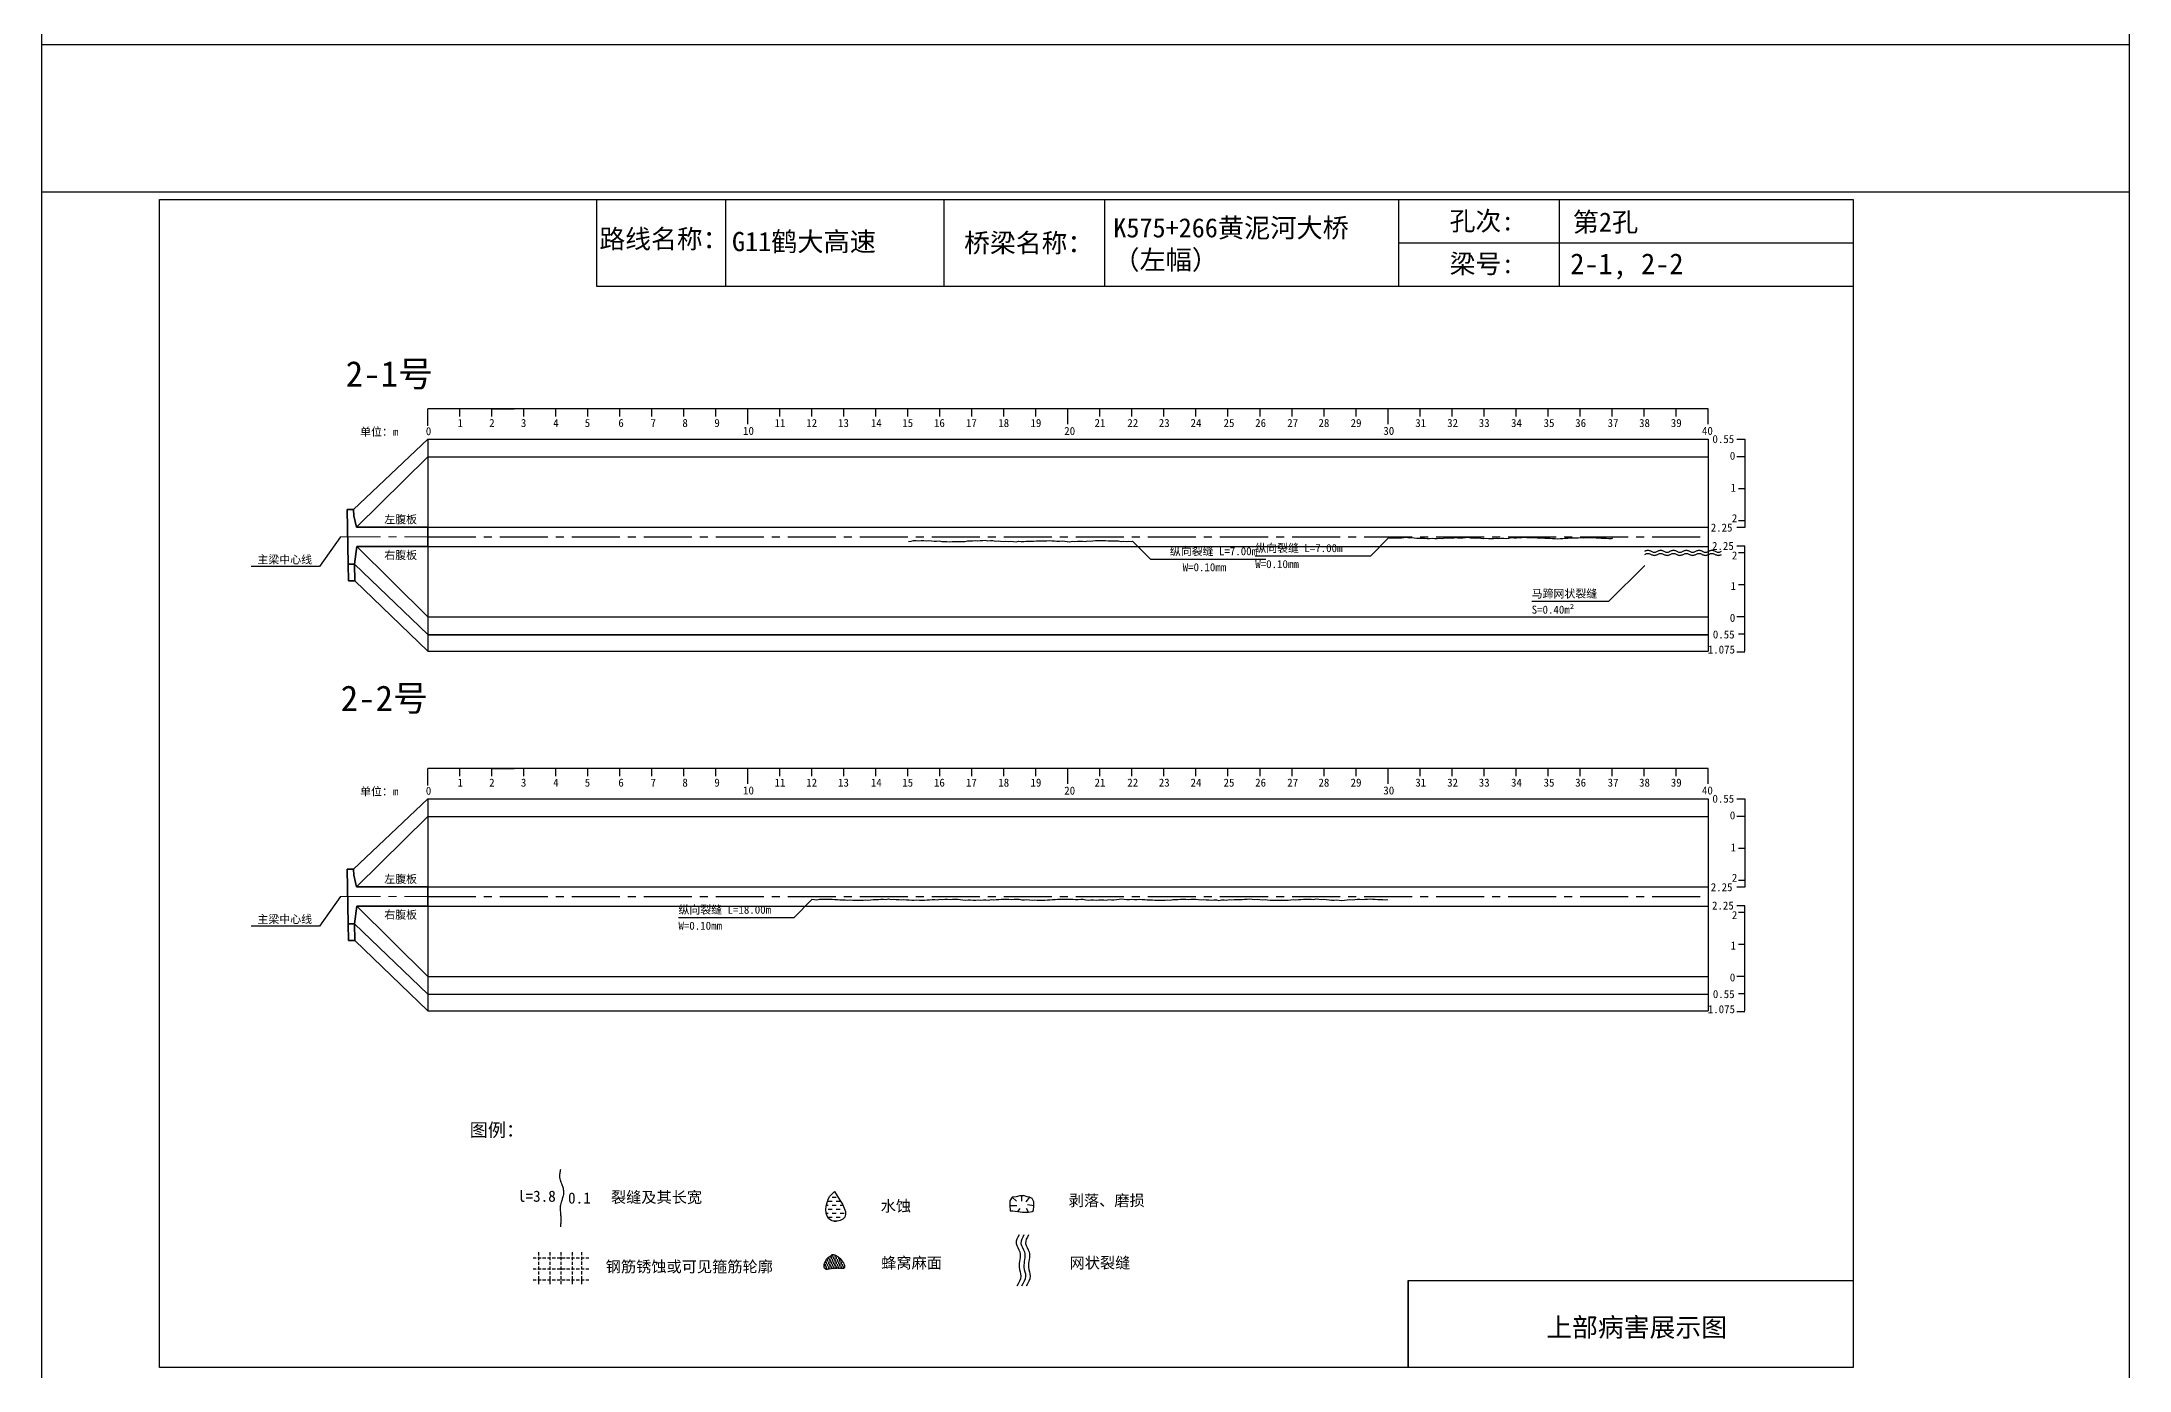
# Model space of a CAD drawing. Header units: millimetres. Extents: x -37 to 615, y -7153 to 23.
# Drawn here: x -37 to 615, y -1296 to -881 of the extents above; entities that cross this region are included whole.
import ezdxf

# ---------------------------------------------------------------- set-up
doc = ezdxf.new("R2010")
doc.units = ezdxf.units.MM
for name, pattern in [('CENTER', [2, 1.25, -0.25, 0.25, -0.25]), ('CENTER2', [1.125, 0.75, -0.125, 0.125, -0.125]), ('DASHED', [0.75, 0.5, -0.25])]:
    doc.linetypes.add(name, pattern=pattern)
for name, color, linetype in [('加固措施', 7, 'Continuous'), ('图层1', 7, 'Continuous'), ('病害', 5, 'Continuous'), ('轮廓', 3, 'Continuous')]:
    doc.layers.add(name, color=color, linetype=linetype)
doc.layers.add('虚线', color=7, linetype='Continuous', lineweight=30)
doc.styles.get("Standard").update_dxf_attribs({"font": ''})
doc.styles.add('汉字', font='')
doc.styles.get('Standard').set_extended_font_data('SimSun')
doc.styles.get('汉字').set_extended_font_data('SimSun')
pattern_1 = [(0, (-2783.5002, -201.1734), (0.38480574, 0.76961148), [0, -0.76961148])]
pattern_2 = [(0, (-4794.9262, -487.88576), (0.38480574, 0.76961148), [0, -0.76961148])]
pattern_3 = [(0, (-2240.9707, -124.7498), (1.2467706, 1.2467706), [1.2467706, -1.2467706])]

# ---------------------------------------------------------------- blocks, each defined once
blk = doc.blocks.new('adfsd')
at = {"lineweight": -2, "ltscale": 0.5}
for p, q in [((1140.897, -3083.694), (1140.936, -3083.729)), ((1140.983, -3083.682), (1140.981, -3083.729)), ((1141.053, -3083.694), (1141.022, -3083.735)), ((1140.876, -3083.768), (1140.94, -3083.769)), ((1140.948, -3083.824), (1140.969, -3083.796)), ((1141.045, -3083.83), (1141.028, -3083.796)), ((1141.094, -3083.772), (1141.036, -3083.763))]:
    blk.add_line(p, q, dxfattribs=at)
blk.add_lwpolyline([(1141, -3083.682), (1140.967, -3083.682), (1140.934, -3083.69), (1140.897, -3083.694), (1140.876, -3083.727), (1140.876, -3083.768), (1140.88, -3083.818), (1140.905, -3083.818), (1140.991, -3083.83), (1141.045, -3083.83), (1141.078, -3083.822), (1141.09, -3083.814), (1141.094, -3083.772), (1141.094, -3083.735), (1141.078, -3083.707), (1141.053, -3083.694), (1141.033, -3083.69), (1141, -3083.678)], dxfattribs=at)
blk = doc.blocks.new('chi')
at = {"color": 0}
for p, q in [((1147.409, -3079.329), (1147.409, -3078.8)), ((1187.409, -3078.8), (1147.409, -3078.8)), ((1148.409, -3079.041), (1148.409, -3078.8)), ((1149.409, -3079.041), (1149.409, -3078.8)), ((1149.409, -3078.8), (1150.109, -3078.8)), ((1150.409, -3079.041), (1150.409, -3078.8)), ((1151.409, -3079.041), (1151.409, -3078.8)), ((1152.409, -3079.041), (1152.409, -3078.8)), ((1153.409, -3079.041), (1153.409, -3078.8)), ((1154.409, -3079.041), (1154.409, -3078.8)), ((1155.409, -3079.041), (1155.409, -3078.8)), ((1156.409, -3079.041), (1156.409, -3078.8)), ((1157.409, -3079.283), (1157.409, -3078.8)), ((1158.409, -3079.041), (1158.409, -3078.8)), ((1159.409, -3079.041), (1159.409, -3078.8)), ((1160.409, -3079.041), (1160.409, -3078.8)), ((1161.409, -3079.041), (1161.409, -3078.8)), ((1162.409, -3079.041), (1162.409, -3078.8)), ((1163.409, -3079.041), (1163.409, -3078.8)), ((1164.409, -3079.041), (1164.409, -3078.8)), ((1165.409, -3079.041), (1165.409, -3078.8)), ((1166.409, -3079.041), (1166.409, -3078.8)), ((1167.409, -3079.283), (1167.409, -3078.8)), ((1168.409, -3079.041), (1168.409, -3078.8)), ((1169.409, -3079.041), (1169.409, -3078.8)), ((1170.409, -3079.041), (1170.409, -3078.8)), ((1171.409, -3079.041), (1171.409, -3078.8)), ((1172.409, -3079.041), (1172.409, -3078.8)), ((1173.409, -3079.041), (1173.409, -3078.8)), ((1174.409, -3079.041), (1174.409, -3078.8)), ((1175.409, -3079.041), (1175.409, -3078.8)), ((1176.409, -3079.041), (1176.409, -3078.8)), ((1177.409, -3079.283), (1177.409, -3078.8)), ((1178.409, -3079.041), (1178.409, -3078.8)), ((1179.409, -3079.041), (1179.409, -3078.8)), ((1180.409, -3079.041), (1180.409, -3078.8)), ((1181.409, -3079.041), (1181.409, -3078.8)), ((1182.409, -3079.041), (1182.409, -3078.8)), ((1183.409, -3079.041), (1183.409, -3078.8)), ((1184.409, -3079.041), (1184.409, -3078.8)), ((1185.409, -3079.041), (1185.409, -3078.8)), ((1186.409, -3079.041), (1186.409, -3078.8)), ((1187.409, -3079.283), (1187.409, -3078.8))]:
    blk.add_line(p, q, dxfattribs=at)
for s, p in [('0', (1147.349, -3079.623)), ('1', (1148.339, -3079.368)), ('2', (1149.328, -3079.368)), ('3', (1150.319, -3079.368)), ('4', (1151.329, -3079.368)), ('5', (1152.313, -3079.368)), ('6', (1153.363, -3079.368)), ('7', (1154.37, -3079.368)), ('8', (1155.363, -3079.368)), ('9', (1156.363, -3079.368)), ('10', (1157.259, -3079.613)), ('11', (1158.242, -3079.368)), ('12', (1159.233, -3079.368)), ('13', (1160.227, -3079.368)), ('14', (1161.252, -3079.368)), ('15', (1162.233, -3079.368)), ('16', (1163.223, -3079.368)), ('17', (1164.224, -3079.368)), ('18', (1165.232, -3079.368)), ('19', (1166.238, -3079.368)), ('20', (1167.294, -3079.617)), ('21', (1168.24, -3079.368)), ('22', (1169.264, -3079.368)), ('23', (1170.247, -3079.368)), ('24', (1171.24, -3079.368)), ('25', (1172.271, -3079.368)), ('26', (1173.258, -3079.368)), ('27', (1174.261, -3079.368)), ('28', (1175.236, -3079.368)), ('29', (1176.24, -3079.368)), ('30', (1177.262, -3079.613)), ('31', (1178.261, -3079.368)), ('32', (1179.256, -3079.368)), ('33', (1180.243, -3079.368)), ('34', (1181.251, -3079.368)), ('35', (1182.269, -3079.368)), ('36', (1183.256, -3079.368)), ('37', (1184.269, -3079.368)), ('38', (1185.251, -3079.368)), ('39', (1186.242, -3079.368)), ('40', (1187.216, -3079.613))]:
    blk.add_text(s, height=0.25).set_placement(p)
blk = doc.blocks.new('kopp')
at = {"color": 0}
for p, q in [((1188.308, -3078.25), (1188.558, -3078.25)), ((1188.558, -3078.25), (1188.558, -3078.8)), ((1188.558, -3078.8), (1188.308, -3078.8)), ((1188.558, -3078.8), (1188.558, -3079.8)), ((1188.558, -3079.8), (1188.358, -3079.8)), ((1188.558, -3079.8), (1188.558, -3079.8)), ((1188.558, -3079.8), (1188.558, -3080.8)), ((1188.558, -3081.009), (1188.308, -3081.009)), ((1188.558, -3080.8), (1188.358, -3080.8)), ((1188.558, -3080.8), (1188.558, -3081.009)), ((1188.558, -3081.592), (1188.308, -3081.592)), ((1188.558, -3081.8), (1188.358, -3081.8)), ((1188.558, -3081.8), (1188.558, -3081.592)), ((1188.558, -3082.8), (1188.558, -3081.8)), ((1188.558, -3082.8), (1188.358, -3082.8)), ((1188.558, -3083.8), (1188.558, -3082.8)), ((1188.558, -3082.8), (1188.558, -3082.8)), ((1188.558, -3083.8), (1188.308, -3083.8)), ((1188.558, -3084.875), (1188.558, -3083.8)), ((1188.558, -3084.338), (1188.358, -3084.338)), ((1188.308, -3084.888), (1188.558, -3084.888))]:
    blk.add_line(p, q, dxfattribs=at)
for s, p in [('0.55', (1187.543, -3078.37)), ('0', (1188.086, -3078.891)), ('1', (1188.109, -3079.89)), ('2', (1188.15, -3080.842)), ('2.25', (1187.49, -3081.135)), ('2.25', (1187.53, -3081.708)), ('2', (1188.15, -3082.006)), ('1', (1188.109, -3082.959)), ('0', (1188.086, -3083.954)), ('0.55', (1187.556, -3084.474)), ('1.075', (1187.398, -3084.946))]:
    blk.add_text(s, height=0.25).set_placement(p)

msp = doc.modelspace()

# ---------------------------------------------------------------- hatches: boundary and pattern name
at = {"layer": '加固措施', "lineweight": -2}
h = msp.add_hatch(dxfattribs=at)
h.set_pattern_fill('DASH', color=256, scale=0.626645)
h.set_pattern_definition(pattern_3)
edge = h.paths.add_edge_path()
edge.add_spline(control_points=[(210.85, -1240.12), (210.36, -1240.55), (208.03, -1242.61), (207.41, -1250.1), (216.74, -1248.77), (213.29, -1243.7), (210.85, -1240.12)], knot_values=[0, 0, 0, 0, 3.237042, 15.187225, 21.182779, 35.601669, 35.601669, 35.601669, 35.601669], degree=3, periodic=0)
h = msp.add_hatch(dxfattribs=at)
h.set_pattern_fill('DASH', color=256, scale=0.626645)
h.set_pattern_definition(pattern_3)
edge = h.paths.add_edge_path()
edge.add_spline(control_points=[(210.85, -1240.12), (210.36, -1240.55), (208.03, -1242.61), (207.41, -1250.1), (216.74, -1248.77), (213.29, -1243.7), (210.85, -1240.12)], knot_values=[0, 0, 0, 0, 3.237042, 15.187225, 21.182779, 35.601669, 35.601669, 35.601669, 35.601669], degree=3, periodic=0)
h = msp.add_hatch(dxfattribs=at)
h.set_pattern_fill('DOTS', scale=0.696272)
h.set_pattern_definition(pattern_1)
edge = h.paths.add_edge_path()
edge.add_spline(control_points=[(210.19, -1259.78), (209.15, -1260.49), (207.68, -1261.51), (207.52, -1265.25), (211, -1263.53), (215.72, -1264.88), (212.21, -1259.7), (210.31, -1259.78), (210.19, -1259.78)], knot_values=[0, 0, 0, 0, 5.205471, 7.397577, 12.944796, 16.169923, 23.88441, 24.400432, 24.400432, 24.400432, 24.400432], degree=3, periodic=0)
h = msp.add_hatch(dxfattribs=at)
h.set_pattern_fill('DOTS', scale=0.696272)
h.set_pattern_definition(pattern_1)
edge = h.paths.add_edge_path()
edge.add_spline(control_points=[(210.19, -1259.78), (209.15, -1260.49), (207.68, -1261.51), (207.52, -1265.25), (211, -1263.53), (215.72, -1264.88), (212.21, -1259.7), (210.31, -1259.78), (210.19, -1259.78)], knot_values=[0, 0, 0, 0, 5.205471, 7.397577, 12.944796, 16.169923, 23.88441, 24.400432, 24.400432, 24.400432, 24.400432], degree=3, periodic=0)
at = {"layer": '病害', "lineweight": -2}
h = msp.add_hatch(dxfattribs=at)
h.set_pattern_fill('DOTS', color=4, scale=0.696272, style=0)
h.set_pattern_definition(pattern_2)
edge = h.paths.add_edge_path()
edge.add_spline(control_points=[(210.19, -1259.78), (209.15, -1260.49), (207.68, -1261.51), (207.52, -1265.25), (211, -1263.53), (215.72, -1264.88), (212.21, -1259.7), (210.31, -1259.78), (210.19, -1259.78)], knot_values=[0, 0, 0, 0, 1.041094, 1.479515, 2.588959, 3.233985, 4.776882, 4.880086, 4.880086, 4.880086, 4.880086], degree=3, periodic=0)
h = msp.add_hatch(dxfattribs=at)
h.set_pattern_fill('DOTS', color=4, scale=0.696272, style=0)
h.set_pattern_definition(pattern_2)
edge = h.paths.add_edge_path()
edge.add_spline(control_points=[(210.19, -1259.78), (209.15, -1260.49), (207.68, -1261.51), (207.52, -1265.25), (211, -1263.53), (215.72, -1264.88), (212.21, -1259.7), (210.31, -1259.78), (210.19, -1259.78)], knot_values=[0, 0, 0, 0, 1.041094, 1.479515, 2.588959, 3.233985, 4.776882, 4.880086, 4.880086, 4.880086, 4.880086], degree=3, periodic=0)

# ---------------------------------------------------------------- linework, layer by layer
at = {"color": 0, "linetype": 'ByBlock'}
for p, q in [((0, -930.15), (529.17, -930.15)), ((0, -1295), (0, -930.15)), ((136.5, -930.15), (136.5, -957.28)), ((245.1, -930.15), (245.1, -957.28)), ((387.13, -930.15), (387.13, -957.28)), ((437.29, -930.21), (437.29, -957.34)), ((529.17, -930.15), (529.17, -1295)), ((136.5, -957.28), (529.17, -957.28)), ((390.12, -1295), (390.12, -1267.88)), ((390.12, -1267.88), (529.17, -1267.88)), ((529.17, -1295), (0, -1295))]:
    msp.add_line(p, q, dxfattribs=at)
at = {"color": 0}
for p, q in [((60.65, -1027.07), (83.82, -1005.07)), ((61.57, -1032.57), (83.82, -1010.57)), ((83.82, -1005.07), (83.82, -1071.32)), ((83.82, -1005.07), (483.82, -1005.07)), ((483.82, -1005.07), (483.82, -1071.32)), ((56.57, -1035.57), (49.96, -1044.83)), ((83.82, -1032.57), (483.82, -1032.57)), ((483.82, -1032.57), (483.82, -1035.57)), ((61.64, -1038.57), (83.82, -1060.57)), ((83.82, -1038.57), (483.82, -1038.57)), ((49.96, -1044.83), (28.63, -1044.83)), ((60.99, -1044.07), (83.82, -1066.07)), ((61.09, -1049.32), (83.82, -1071.32)), ((83.82, -1060.57), (483.82, -1060.57)), ((83.82, -1066.07), (483.82, -1066.07)), ((83.82, -1066.19), (483.82, -1066.19)), ((83.82, -1071.32), (483.82, -1071.32)), ((60.65, -1139.41), (83.82, -1117.41)), ((83.82, -1117.41), (83.82, -1183.66)), ((83.82, -1117.41), (483.82, -1117.41)), ((483.82, -1117.41), (483.82, -1183.66)), ((61.57, -1144.92), (83.82, -1122.91)), ((83.82, -1122.91), (483.82, -1122.91)), ((83.82, -1144.91), (483.82, -1144.91)), ((483.82, -1144.91), (483.82, -1147.91)), ((56.57, -1147.91), (49.96, -1157.17)), ((61.64, -1150.91), (83.82, -1172.91)), ((83.82, -1150.91), (483.82, -1150.91)), ((49.96, -1157.17), (28.63, -1157.17)), ((60.99, -1156.41), (83.82, -1178.41)), ((61.09, -1161.66), (83.82, -1183.66)), ((83.82, -1172.91), (483.82, -1172.91)), ((83.82, -1178.41), (483.82, -1178.41)), ((83.82, -1183.66), (483.82, -1183.66))]:
    msp.add_line(p, q, dxfattribs=at)
msp.add_line((83.82, -1010.57), (483.82, -1010.57))
at = {"color": 1, "linetype": 'CENTER2', "ltscale": 20}
for p, q in [((83.82, -1035.57), (483.82, -1035.57)), ((83.82, -1147.91), (483.82, -1147.91))]:
    msp.add_line(p, q, dxfattribs=at)
at = {"color": 1, "linetype": 'DASHED', "ltscale": 2}
for p, q in [((116.71, -1260.75), (134.11, -1260.75)), ((116.71, -1260.75), (134.11, -1260.75)), ((116.71, -1264.23), (134.11, -1264.23)), ((116.71, -1264.23), (134.11, -1264.23)), ((118.45, -1259.01), (118.45, -1269.45)), ((118.45, -1259.01), (118.45, -1269.45)), ((121.93, -1259.01), (121.93, -1269.45)), ((121.93, -1259.01), (121.93, -1269.45)), ((125.41, -1259.01), (125.41, -1269.45)), ((125.41, -1259.01), (125.41, -1269.45)), ((128.89, -1259.01), (128.89, -1269.45)), ((128.89, -1259.01), (128.89, -1269.45)), ((131.87, -1258.98), (131.87, -1269.43)), ((131.87, -1258.98), (131.87, -1269.43)), ((116.71, -1267.71), (134.11, -1267.71)), ((116.71, -1267.71), (134.11, -1267.71))]:
    msp.add_line(p, q, dxfattribs=at)
at = {"color": 3, "linetype": 'ByBlock'}
for points in [[(-36.77, -466.81), (615.38, -466.81), (615.38, -927.93), (-36.77, -927.93)], [(-36.77, -881.81), (615.38, -881.81), (615.38, -1342.93), (-36.77, -1342.93)]]:
    msp.add_lwpolyline(points, close=True, dxfattribs=at)
at = {"color": 7}
for points in [[(234, -1036.99), (234.8, -1036.93), (235.6, -1036.75), (236.4, -1036.69), (237.2, -1036.76), (238, -1036.75), (238.8, -1036.71), (239.6, -1036.77), (240.4, -1036.7), (241.2, -1036.79), (242, -1036.91), (242.8, -1036.95), (243.6, -1036.85), (244.4, -1036.98), (245.2, -1037.02), (246, -1037), (246.8, -1037.09), (247.6, -1037.05), (248.4, -1036.99), (249.2, -1036.98), (250, -1037), (250.8, -1037.06), (251.6, -1037.03), (252.4, -1036.86), (253.2, -1036.81), (254, -1036.86), (254.8, -1036.74), (255.6, -1036.86), (256.4, -1036.71), (257.2, -1036.73), (258, -1036.65), (258.8, -1036.83), (259.6, -1036.71), (260.4, -1036.75), (261.2, -1036.88), (262, -1036.78), (262.8, -1036.93), (263.6, -1036.99), (264.4, -1036.93), (265.2, -1037.03), (266, -1036.94), (266.8, -1036.99), (267.6, -1037.09), (268.4, -1036.96), (269.2, -1036.99), (270, -1037), (270.8, -1036.89), (271.6, -1036.87), (272.4, -1036.92), (273.2, -1036.89), (274, -1036.85), (274.8, -1036.82), (275.6, -1036.84), (276.4, -1036.77), (277.2, -1036.79), (278, -1036.75), (278.8, -1036.82), (279.6, -1036.78), (280.4, -1036.9), (281.2, -1036.94), (282, -1036.86), (282.8, -1036.87), (283.6, -1036.97), (284.4, -1037.11), (285.2, -1036.95), (286, -1036.98), (286.8, -1036.95), (287.6, -1036.92), (288.4, -1036.92), (289.2, -1037.03), (290, -1036.85), (290.8, -1036.93), (291.6, -1036.8), (292.4, -1036.74), (293.2, -1036.72), (294, -1036.72), (294.8, -1036.75), (295.6, -1036.73), (296.4, -1036.8), (297.2, -1036.79), (298, -1036.81), (298.8, -1036.81), (299.6, -1036.8), (300.4, -1036.99), (301.2, -1036.95), (302, -1037.03), (302.8, -1036.93), (303.6, -1037.06), (304, -1036.89)], [(304, -1036.89), (309.66, -1042.55), (345.66, -1042.55)], [(384, -1035.92), (378.34, -1041.58), (342.34, -1041.58)], [(384, -1035.86), (384.8, -1035.86), (385.6, -1035.84), (386.4, -1035.84), (387.2, -1035.88), (388, -1035.85), (388.8, -1035.79), (389.6, -1035.68), (390.4, -1035.87), (391.2, -1035.73), (392, -1035.92), (392.8, -1035.93), (393.6, -1035.94), (394.4, -1036.03), (395.2, -1036.01), (396, -1036.04), (396.8, -1036.07), (397.6, -1036.03), (398.4, -1036.1), (399.2, -1036.1), (400, -1035.98), (400.8, -1036.09), (401.6, -1035.91), (402.4, -1035.91), (403.2, -1035.87), (404, -1035.93), (404.8, -1035.73), (405.6, -1035.85), (406.4, -1035.85), (407.2, -1035.84), (408, -1035.76), (408.8, -1035.69), (409.6, -1035.86), (410.4, -1035.85), (411.2, -1035.93), (412, -1035.88), (412.8, -1035.96), (413.6, -1036.08), (414.4, -1035.99), (415.2, -1036.1), (416, -1036.04), (416.8, -1036.09), (417.6, -1036.02), (418.4, -1036.11), (419.2, -1035.98), (420, -1035.94), (420.8, -1036.05), (421.6, -1036), (422.4, -1035.81), (423.2, -1035.91), (424, -1035.85), (424.8, -1035.8), (425.6, -1035.82), (426.4, -1035.7), (427.2, -1035.77), (428, -1035.76), (428.8, -1035.79), (429.6, -1035.82), (430.4, -1035.87), (431.2, -1035.95), (432, -1035.89), (432.8, -1035.98), (433.6, -1035.97), (434.4, -1036.01), (435.2, -1036.11), (436, -1036.05), (436.8, -1036.14), (437.6, -1036.12), (438.4, -1036.09), (439.2, -1036.02), (440, -1036.01), (440.8, -1035.87), (441.6, -1035.87), (442.4, -1035.85), (443.2, -1035.88), (444, -1035.81), (444.8, -1035.83), (445.6, -1035.74), (446.4, -1035.74), (447.2, -1035.77), (448, -1035.73), (448.8, -1035.85), (449.6, -1035.9), (450.4, -1036.01), (451.2, -1036.02), (452, -1036.02), (452.8, -1036.13), (453.6, -1036.09), (454, -1035.92)], [(464, -1040.05), (464.2, -1039.96), (464.4, -1039.88), (464.6, -1039.81), (464.8, -1039.77), (465, -1039.75), (465.2, -1039.77), (465.4, -1039.81), (465.6, -1039.88), (465.8, -1039.96), (466, -1040.05), (466.2, -1040.15), (466.4, -1040.23), (466.6, -1040.3), (466.8, -1040.34), (467, -1040.35), (467.2, -1040.34), (467.4, -1040.3), (467.6, -1040.23), (467.8, -1040.15), (468, -1040.05), (468.2, -1039.96), (468.4, -1039.88), (468.6, -1039.81), (468.8, -1039.77), (469, -1039.75), (469.2, -1039.77), (469.4, -1039.81), (469.6, -1039.88), (469.8, -1039.96), (470, -1040.05), (470.2, -1040.15), (470.4, -1040.23), (470.6, -1040.3), (470.8, -1040.34), (471, -1040.35), (471.2, -1040.34), (471.4, -1040.3), (471.6, -1040.23), (471.8, -1040.15), (472, -1040.05), (472.2, -1039.96), (472.4, -1039.88), (472.6, -1039.81), (472.8, -1039.77), (473, -1039.75), (473.2, -1039.77), (473.4, -1039.81), (473.6, -1039.88), (473.8, -1039.96), (474, -1040.05), (474.2, -1040.15), (474.4, -1040.23), (474.6, -1040.3), (474.8, -1040.34), (475, -1040.35), (475.2, -1040.34), (475.4, -1040.3), (475.6, -1040.23), (475.8, -1040.15), (476, -1040.05), (476.2, -1039.96), (476.4, -1039.88), (476.6, -1039.81), (476.8, -1039.77), (477, -1039.75), (477.2, -1039.77), (477.4, -1039.81), (477.6, -1039.88), (477.8, -1039.96), (478, -1040.05), (478.2, -1040.15), (478.4, -1040.23), (478.6, -1040.3), (478.8, -1040.34), (479, -1040.35), (479.2, -1040.34), (479.4, -1040.3), (479.6, -1040.23), (479.8, -1040.15), (480, -1040.05), (480.2, -1039.96), (480.4, -1039.88), (480.6, -1039.81), (480.8, -1039.77), (481, -1039.75), (481.2, -1039.77), (481.4, -1039.81), (481.6, -1039.88), (481.8, -1039.96), (482, -1040.05), (482.2, -1040.15), (482.4, -1040.23), (482.6, -1040.3), (482.8, -1040.34), (483, -1040.35), (483.2, -1040.34), (483.4, -1040.3), (483.6, -1040.23), (483.8, -1040.15), (484, -1040.05), (484.2, -1039.96), (484.4, -1039.88), (484.6, -1039.81), (484.8, -1039.77), (485, -1039.75), (485.2, -1039.77), (485.4, -1039.81), (485.6, -1039.88), (485.8, -1039.96), (486, -1040.05), (486.2, -1040.15), (486.4, -1040.23), (486.6, -1040.3), (486.8, -1040.34), (487, -1040.35), (487.2, -1040.34), (487.4, -1040.3), (487.6, -1040.23), (487.8, -1040.15), (488, -1040.05)], [(464, -1041.05), (464.2, -1040.96), (464.4, -1040.88), (464.6, -1040.81), (464.8, -1040.77), (465, -1040.75), (465.2, -1040.77), (465.4, -1040.81), (465.6, -1040.88), (465.8, -1040.96), (466, -1041.05), (466.2, -1041.15), (466.4, -1041.23), (466.6, -1041.3), (466.8, -1041.34), (467, -1041.35), (467.2, -1041.34), (467.4, -1041.3), (467.6, -1041.23), (467.8, -1041.15), (468, -1041.05), (468.2, -1040.96), (468.4, -1040.88), (468.6, -1040.81), (468.8, -1040.77), (469, -1040.75), (469.2, -1040.77), (469.4, -1040.81), (469.6, -1040.88), (469.8, -1040.96), (470, -1041.05), (470.2, -1041.15), (470.4, -1041.23), (470.6, -1041.3), (470.8, -1041.34), (471, -1041.35), (471.2, -1041.34), (471.4, -1041.3), (471.6, -1041.23), (471.8, -1041.15), (472, -1041.05), (472.2, -1040.96), (472.4, -1040.88), (472.6, -1040.81), (472.8, -1040.77), (473, -1040.75), (473.2, -1040.77), (473.4, -1040.81), (473.6, -1040.88), (473.8, -1040.96), (474, -1041.05), (474.2, -1041.15), (474.4, -1041.23), (474.6, -1041.3), (474.8, -1041.34), (475, -1041.35), (475.2, -1041.34), (475.4, -1041.3), (475.6, -1041.23), (475.8, -1041.15), (476, -1041.05), (476.2, -1040.96), (476.4, -1040.88), (476.6, -1040.81), (476.8, -1040.77), (477, -1040.75), (477.2, -1040.77), (477.4, -1040.81), (477.6, -1040.88), (477.8, -1040.96), (478, -1041.05), (478.2, -1041.15), (478.4, -1041.23), (478.6, -1041.3), (478.8, -1041.34), (479, -1041.35), (479.2, -1041.34), (479.4, -1041.3), (479.6, -1041.23), (479.8, -1041.15), (480, -1041.05), (480.2, -1040.96), (480.4, -1040.88), (480.6, -1040.81), (480.8, -1040.77), (481, -1040.75), (481.2, -1040.77), (481.4, -1040.81), (481.6, -1040.88), (481.8, -1040.96), (482, -1041.05), (482.2, -1041.15), (482.4, -1041.23), (482.6, -1041.3), (482.8, -1041.34), (483, -1041.35), (483.2, -1041.34), (483.4, -1041.3), (483.6, -1041.23), (483.8, -1041.15), (484, -1041.05), (484.2, -1040.96), (484.4, -1040.88), (484.6, -1040.81), (484.8, -1040.77), (485, -1040.75), (485.2, -1040.77), (485.4, -1040.81), (485.6, -1040.88), (485.8, -1040.96), (486, -1041.05), (486.2, -1041.15), (486.4, -1041.23), (486.6, -1041.3), (486.8, -1041.34), (487, -1041.35), (487.2, -1041.34), (487.4, -1041.3), (487.6, -1041.23), (487.8, -1041.15), (488, -1041.05)], [(464, -1044.5), (452.69, -1055.81), (428.69, -1055.81)], [(203.8, -1148.89), (198.14, -1154.55), (162.14, -1154.55)], [(203.8, -1148.8), (204.6, -1148.89), (205.4, -1148.92), (206.2, -1148.73), (207, -1148.71), (207.8, -1148.7), (208.6, -1148.75), (209.4, -1148.72), (210.2, -1148.79), (211, -1148.88), (211.8, -1148.82), (212.6, -1148.92), (213.4, -1148.91), (214.2, -1149), (215, -1149.02), (215.8, -1148.94), (216.6, -1149.06), (217.4, -1149.02), (218.2, -1149.03), (219, -1149.04), (219.8, -1149.05), (220.6, -1148.95), (221.4, -1149.04), (222.2, -1148.99), (223, -1148.82), (223.8, -1148.84), (224.6, -1148.88), (225.4, -1148.7), (226.2, -1148.76), (227, -1148.84), (227.8, -1148.65), (228.6, -1148.81), (229.4, -1148.74), (230.2, -1148.88), (231, -1148.81), (231.8, -1148.95), (232.6, -1148.83), (233.4, -1149), (234.2, -1148.96), (235, -1149.07), (235.8, -1149.06), (236.6, -1148.96), (237.4, -1149.11), (238.2, -1149.05), (239, -1149.04), (239.8, -1148.93), (240.6, -1148.99), (241.4, -1148.87), (242.2, -1148.82), (243, -1148.92), (243.8, -1148.79), (244.6, -1148.84), (245.4, -1148.8), (246.2, -1148.71), (247, -1148.85), (247.8, -1148.72), (248.6, -1148.72), (249.4, -1148.72), (250.2, -1148.87), (251, -1148.97), (251.8, -1149.02), (252.6, -1148.99), (253.4, -1148.96), (254.2, -1149.1), (255, -1149.08), (255.8, -1148.97), (256.6, -1149.11), (257.4, -1148.96), (258.2, -1148.94), (259, -1149.03), (259.8, -1148.82), (260.6, -1148.95), (261.4, -1148.83), (262.2, -1148.9), (263, -1148.75), (263.8, -1148.77), (264.6, -1148.7), (265.4, -1148.72), (266.2, -1148.82), (267, -1148.79), (267.8, -1148.76), (268.6, -1148.76), (269.4, -1148.96), (270.2, -1148.99), (271, -1148.9), (271.8, -1148.97), (272.6, -1149.04), (273.4, -1148.94), (274.2, -1149.08), (275, -1149.11), (275.8, -1149.07), (276.6, -1149.09), (277.4, -1148.97), (278.2, -1148.92), (279, -1148.88), (279.8, -1148.81), (280.6, -1148.79), (281.4, -1148.72), (282.2, -1148.73), (283, -1148.79), (283.8, -1148.74), (284.6, -1148.74), (285.4, -1148.71), (286.2, -1148.82), (287, -1148.9), (287.8, -1148.77), (288.6, -1148.8), (289.4, -1148.93), (290.2, -1149.04), (291, -1149), (291.8, -1149), (292.6, -1149.03), (293.4, -1148.95), (294.2, -1148.94), (295, -1148.93), (295.8, -1149.07), (296.6, -1148.89), (297.4, -1148.91), (298.2, -1148.91), (299, -1148.81), (299.8, -1148.76), (300.6, -1148.69), (301.4, -1148.7), (302.2, -1148.84), (303, -1148.83), (303.8, -1148.8), (304.6, -1148.86), (305.4, -1148.88), (306.2, -1148.77), (307, -1148.87), (307.8, -1148.88), (308.6, -1148.95), (309.4, -1149), (310.2, -1148.97), (311, -1149.11), (311.8, -1149.03), (312.6, -1149.02), (313.4, -1149.07), (314.2, -1149.05), (315, -1148.98), (315.8, -1149.01), (316.6, -1148.85), (317.4, -1148.86), (318.2, -1148.85), (319, -1148.77), (319.8, -1148.7), (320.6, -1148.71), (321.4, -1148.83), (322.2, -1148.71), (323, -1148.71), (323.8, -1148.71), (324.6, -1148.9), (325.4, -1148.93), (326.2, -1148.9), (327, -1148.93), (327.8, -1148.94), (328.6, -1149.03), (329.4, -1148.97), (330.2, -1148.99), (331, -1149.12), (331.8, -1149), (332.6, -1148.98), (333.4, -1149.06), (334.2, -1148.88), (335, -1148.92), (335.8, -1148.83), (336.6, -1148.81), (337.4, -1148.88), (338.2, -1148.86), (339, -1148.7), (339.8, -1148.79), (340.6, -1148.66), (341.4, -1148.7), (342.2, -1148.86), (343, -1148.73), (343.8, -1148.87), (344.6, -1148.95), (345.4, -1148.86), (346.2, -1148.93), (347, -1149.06), (347.8, -1149.02), (348.6, -1149.06), (349.4, -1149.04), (350.2, -1149.03), (351, -1149.06), (351.8, -1149.06), (352.6, -1149.06), (353.4, -1148.94), (354.2, -1148.87), (355, -1148.93), (355.8, -1148.83), (356.6, -1148.89), (357.4, -1148.7), (358.2, -1148.8), (359, -1148.75), (359.8, -1148.77), (360.6, -1148.83), (361.4, -1148.69), (362.2, -1148.73), (363, -1148.83), (363.8, -1148.8), (364.6, -1148.87), (365.4, -1148.97), (366.2, -1149.03), (367, -1149.03), (367.8, -1148.99), (368.6, -1149.09), (369.4, -1149.12), (370.2, -1149.05), (371, -1149), (371.8, -1148.89), (372.6, -1149), (373.4, -1148.83), (374.2, -1148.76), (375, -1148.73), (375.8, -1148.87), (376.6, -1148.77), (377.4, -1148.79), (378.2, -1148.67), (379, -1148.78), (379.8, -1148.75), (380.6, -1148.89), (381.4, -1148.88), (382.2, -1148.85), (383, -1148.94), (383.8, -1148.89)]]:
    msp.add_lwpolyline(points, dxfattribs=at)
for points in [[(268.59, -1253.64), (268.08, -1254.53), (267.03, -1256.33), (269.71, -1259.45), (267.97, -1263.1), (269.63, -1266.74), (268.46, -1268.65), (267.82, -1269.69)], [(268.59, -1253.64), (268.08, -1254.53), (267.03, -1256.33), (269.71, -1259.45), (267.97, -1263.1), (269.63, -1266.74), (268.46, -1268.65), (267.82, -1269.69)], [(270.07, -1253.64), (269.55, -1254.53), (268.51, -1256.33), (271.18, -1259.45), (269.44, -1263.1), (271.1, -1266.74), (269.94, -1268.65), (269.3, -1269.69)], [(270.07, -1253.64), (269.55, -1254.53), (268.51, -1256.33), (271.18, -1259.45), (269.44, -1263.1), (271.1, -1266.74), (269.94, -1268.65), (269.3, -1269.69)], [(271.52, -1253.64), (271, -1254.53), (269.96, -1256.33), (272.63, -1259.45), (270.89, -1263.1), (272.55, -1266.74), (271.39, -1268.65), (270.75, -1269.69)], [(271.52, -1253.64), (271, -1254.53), (269.96, -1256.33), (272.63, -1259.45), (270.89, -1263.1), (272.55, -1266.74), (271.39, -1268.65), (270.75, -1269.69)]]:
    msp.add_open_spline(points, degree=3, knots=[0, 0, 0, 0, 2.808133, 5.677796, 10.461234, 13.324406, 16.732801, 16.732801, 16.732801, 16.732801])
at = {"lineweight": -2}
msp.add_open_spline([(210.19, -1259.78), (209.15, -1260.49), (207.68, -1261.51), (207.52, -1265.25), (211, -1263.53), (215.72, -1264.88), (212.21, -1259.7), (210.31, -1259.78), (210.19, -1259.78)], degree=3, knots=[0, 0, 0, 0, 3.624423, 5.150725, 9.013098, 11.258664, 16.630045, 16.989336, 16.989336, 16.989336, 16.989336], dxfattribs=at)
msp.add_open_spline([(210.19, -1259.78), (209.15, -1260.49), (207.68, -1261.51), (207.52, -1265.25), (211, -1263.53), (215.72, -1264.88), (212.21, -1259.7), (210.31, -1259.78), (210.19, -1259.78)], degree=3, knots=[0, 0, 0, 0, 3.624423, 5.150725, 9.013098, 11.258664, 16.630045, 16.989336, 16.989336, 16.989336, 16.989336], dxfattribs=at)
at = {"layer": '加固措施', "lineweight": -2}
msp.add_open_spline([(210.85, -1240.12), (210.36, -1240.55), (208.03, -1242.61), (207.41, -1250.1), (216.74, -1248.77), (213.29, -1243.7), (210.85, -1240.12)], degree=3, knots=[0, 0, 0, 0, 2.028466, 9.51698, 13.274057, 22.309569, 22.309569, 22.309569, 22.309569], dxfattribs=at)
msp.add_open_spline([(210.85, -1240.12), (210.36, -1240.55), (208.03, -1242.61), (207.41, -1250.1), (216.74, -1248.77), (213.29, -1243.7), (210.85, -1240.12)], degree=3, knots=[0, 0, 0, 0, 2.028466, 9.51698, 13.274057, 22.309569, 22.309569, 22.309569, 22.309569], dxfattribs=at)
at = {"layer": '图层1', "lineweight": -2}
msp.add_open_spline([(125.25, -1233.18), (125.22, -1233.39), (125.18, -1233.61), (125.07, -1234.25), (125.02, -1234.65), (124.99, -1235.22), (125, -1235.4), (125.02, -1235.69), (125.03, -1235.79), (125.06, -1236), (125.09, -1236.11), (125.19, -1236.49), (125.29, -1236.79), (125.54, -1237.43), (125.69, -1237.78), (125.96, -1238.54), (126.09, -1238.96), (126.21, -1239.66), (126.24, -1239.94), (126.25, -1240.49), (126.23, -1240.75), (126.16, -1241.26), (126.11, -1241.5), (126, -1241.97), (125.93, -1242.19), (125.76, -1242.75), (125.64, -1243.07), (125.45, -1243.67), (125.36, -1243.96), (125.27, -1244.34), (125.24, -1244.46), (125.21, -1244.68), (125.2, -1244.77), (125.18, -1244.97), (125.17, -1245.08), (125.17, -1245.46), (125.18, -1245.75), (125.23, -1246.38), (125.27, -1246.71), (125.33, -1247.3), (125.35, -1247.54), (125.38, -1248), (125.39, -1248.22), (125.4, -1248.64), (125.4, -1248.84), (125.39, -1249.46), (125.37, -1249.86), (125.32, -1250.55), (125.3, -1250.85), (125.27, -1251.15)], degree=3, knots=[0, 0, 0, 0, 0.93103, 0.93103, 2.904338, 2.904338, 3.933552, 3.933552, 4.598026, 4.598026, 5.2625, 5.2625, 6.799065, 6.799065, 8.335629, 8.335629, 9.872194, 9.872194, 10.744529, 10.744529, 11.616864, 11.616864, 12.4892, 12.4892, 13.361535, 13.361535, 14.755665, 14.755665, 16.149795, 16.149795, 16.835641, 16.835641, 17.410365, 17.410365, 17.98509, 17.98509, 19.45733, 19.45733, 20.929571, 20.929571, 21.910052, 21.910052, 22.722819, 22.722819, 23.535585, 23.535585, 25.161117, 25.161117, 26.428502, 26.428502, 26.428502, 26.428502], dxfattribs=at)
msp.add_open_spline([(125.25, -1233.18), (125.22, -1233.39), (125.18, -1233.61), (125.07, -1234.25), (125.02, -1234.65), (124.99, -1235.22), (125, -1235.4), (125.02, -1235.69), (125.03, -1235.79), (125.06, -1236), (125.09, -1236.11), (125.19, -1236.49), (125.29, -1236.79), (125.54, -1237.43), (125.69, -1237.78), (125.96, -1238.54), (126.09, -1238.96), (126.21, -1239.66), (126.24, -1239.94), (126.25, -1240.49), (126.23, -1240.75), (126.16, -1241.26), (126.11, -1241.5), (126, -1241.97), (125.93, -1242.19), (125.76, -1242.75), (125.64, -1243.07), (125.45, -1243.67), (125.36, -1243.96), (125.27, -1244.34), (125.24, -1244.46), (125.21, -1244.68), (125.2, -1244.77), (125.18, -1244.97), (125.17, -1245.08), (125.17, -1245.46), (125.18, -1245.75), (125.23, -1246.38), (125.27, -1246.71), (125.33, -1247.3), (125.35, -1247.54), (125.38, -1248), (125.39, -1248.22), (125.4, -1248.64), (125.4, -1248.84), (125.39, -1249.46), (125.37, -1249.86), (125.32, -1250.55), (125.3, -1250.85), (125.27, -1251.15)], degree=3, knots=[0, 0, 0, 0, 0.93103, 0.93103, 2.904338, 2.904338, 3.933552, 3.933552, 4.598026, 4.598026, 5.2625, 5.2625, 6.799065, 6.799065, 8.335629, 8.335629, 9.872194, 9.872194, 10.744529, 10.744529, 11.616864, 11.616864, 12.4892, 12.4892, 13.361535, 13.361535, 14.755665, 14.755665, 16.149795, 16.149795, 16.835641, 16.835641, 17.410365, 17.410365, 17.98509, 17.98509, 19.45733, 19.45733, 20.929571, 20.929571, 21.910052, 21.910052, 22.722819, 22.722819, 23.535585, 23.535585, 25.161117, 25.161117, 26.428502, 26.428502, 26.428502, 26.428502], dxfattribs=at)
at = {"layer": '病害', "color": 5}
for p, q in [((136.5, -930.15), (136.5, -957.28)), ((245.1, -930.15), (245.1, -957.28)), ((387.13, -930.15), (387.13, -957.28)), ((529.17, -930.15), (529.17, -957.28)), ((136.5, -957.28), (386.58, -957.28)), ((386.58, -957.28), (529.17, -957.28)), ((390.12, -1267.88), (529.17, -1267.88)), ((390.12, -1267.88), (390.12, -1295)), ((529.17, -1267.88), (529.17, -1295))]:
    msp.add_line(p, q, dxfattribs=at)
at = {"layer": '病害', "color": 0}
for p, q in [((176.83, -930.15), (176.83, -957.28)), ((295.25, -930.15), (295.25, -957.28)), ((387.14, -943.77), (529.17, -943.77))]:
    msp.add_line(p, q, dxfattribs=at)
at = {"layer": '虚线', "linetype": 'CENTER', "lineweight": 18, "ltscale": 10}
for p, q in [((56.57, -1035.57), (83.82, -1035.57)), ((56.57, -1147.91), (83.82, -1147.91))]:
    msp.add_line(p, q, dxfattribs=at)
at = {"layer": '轮廓', "color": 5, "lineweight": 35}
for p, q in [((58.99, -1044.07), (58.65, -1027.07)), ((58.65, -1027.07), (60.65, -1027.07)), ((60.69, -1028.95), (60.65, -1027.07)), ((61.57, -1032.57), (60.69, -1028.95)), ((83.82, -1032.57), (61.57, -1032.57)), ((83.82, -1038.57), (83.82, -1032.57)), ((60.99, -1044.07), (61.63, -1038.57)), ((83.82, -1038.57), (61.63, -1038.57)), ((58.99, -1044.07), (60.99, -1044.07)), ((59.09, -1049.32), (58.99, -1044.07)), ((59.09, -1049.32), (61.09, -1049.32)), ((61.09, -1049.32), (60.99, -1044.07)), ((58.99, -1156.41), (58.65, -1139.41)), ((58.65, -1139.41), (60.65, -1139.41)), ((60.69, -1141.29), (60.65, -1139.41)), ((61.57, -1144.92), (60.69, -1141.29)), ((83.82, -1144.92), (61.57, -1144.92)), ((83.82, -1150.92), (83.82, -1144.92)), ((60.99, -1156.41), (61.63, -1150.91)), ((83.82, -1150.91), (61.63, -1150.91)), ((58.99, -1156.41), (60.99, -1156.41)), ((59.09, -1161.66), (58.99, -1156.41)), ((61.09, -1161.66), (60.99, -1156.41)), ((59.09, -1161.66), (61.09, -1161.66))]:
    msp.add_line(p, q, dxfattribs=at)

# ---------------------------------------------------------------- block references
for name, p, xscale, yscale, zscale in [('chi', (-11390.27, 29792.43), 9.999999999994273, 9.999999999994273, 9.999999999994273), ('kopp', (-11390.27, 29777.43), 9.999999999994273, 9.999999999994273, 9.999999999994273), ('chi', (-11390.27, 29680.09), 9.999999999994273, 9.999999999994273, 9.999999999994273), ('kopp', (-11390.27, 29665.09), 9.999999999994273, 9.999999999994273, 9.999999999994273), ('adfsd', (-39452.38, 106112.64), 34.81359766870787, 34.81359766870787, 34.81359766870787), ('adfsd', (-39452.38, 106112.64), 34.81359766870787, 34.81359766870787, 34.81359766870787)]:
    msp.add_blockref(name, p, dxfattribs=dict(xscale=xscale, yscale=yscale, zscale=zscale))

# ---------------------------------------------------------------- texts
for s, p in [('单位：m', (62.7, -1004.01)), ('左腹板', (70.24, -1031.36)), ('主梁中心线', (30.63, -1043.92)), ('右腹板', (70.24, -1042.53)), ('单位：m', (62.7, -1116.35)), ('左腹板', (70.24, -1143.7)), ('主梁中心线', (30.63, -1156.27)), ('右腹板', (70.24, -1154.87))]:
    msp.add_text(s, height=2.5).set_placement(p)
at = {"color": 7}
for s, p in [('纵向裂缝 L=7.00m', (315.66, -1041.3)), ('W=0.10mm', (342.34, -1045.33)), ('纵向裂缝 L=7.00m', (342.34, -1040.33)), ('W=0.10mm', (319.66, -1046.3)), ('马蹄网状裂缝', (428.69, -1054.56)), ('S=0.40m²', (428.69, -1059.56)), ('纵向裂缝 L=18.00m', (162.14, -1153.3)), ('W=0.10mm', (162.14, -1158.3))]:
    msp.add_text(s, height=2.5, dxfattribs=at).set_placement(p)
at = {"linetype": 'ByBlock', "attachment_point": 1, "style": '汉字'}
for s, insert, char_height, width in [('K575+266黄泥河大桥（左幅）', (298, -936.03), 6, 87.5474), ('{\\C0;第2孔}', (441.52, -934.22), 6, 77.4135), ('{\\C0;G11鹤大高速}', (178.87, -940.32), 6, 62.8604), ('{\\C0;2-1, 2-2}', (440.75, -947.02), 6.5, 84.1186), ('{\\C0;2-1号}', (58.2, -980.66), 8, 49.3496), ('{\\C0;2-2号}', (56.63, -1081.99), 8, 49.3496)]:
    msp.add_mtext(s, dxfattribs=dict(at, insert=insert, char_height=char_height, width=width))
at = {"layer": '图层1', "style": '汉字'}
for s, p in [('路线名称：', (137.42, -945.46)), ('孔次:', (403.05, -939.84)), ('桥梁名称：', (251.38, -946.71)), ('梁号:', (403.08, -953.2)), ('上部病害展示图', (433.23, -1285.44))]:
    msp.add_text(s, height=5.918, dxfattribs=at).set_placement(p)
at = {"layer": '图层1', "lineweight": -2, "attachment_point": 1}
for s, insert, char_height in [('图例：', (96.91, -1218.77), 4.178), ('图例：', (96.91, -1218.77), 4.178), ('l=3.8', (111.98, -1239.79), 3.481), ('l=3.8', (111.98, -1239.79), 3.481), ('0.1', (127.65, -1240.37), 3.481), ('0.1', (127.65, -1240.37), 3.481), ('裂缝及其长宽', (141.05, -1240.12), 3.481), ('裂缝及其长宽', (141.05, -1240.12), 3.481), ('水蚀', (225.33, -1242.86), 3.481), ('水蚀', (225.33, -1242.86), 3.481), ('剥落、磨损', (284.06, -1241.11), 3.481), ('剥落、磨损', (284.06, -1241.11), 3.481), ('钢筋锈蚀或可见箍筋轮廓', (139.42, -1261.79), 3.4814), ('钢筋锈蚀或可见箍筋轮廓', (139.42, -1261.79), 3.4814), ('蜂窝麻面', (225.48, -1260.62), 3.481), ('蜂窝麻面', (225.48, -1260.62), 3.481), ('网状裂缝', (284.32, -1260.61), 3.481), ('网状裂缝', (284.32, -1260.61), 3.481)]:
    msp.add_mtext(s, dxfattribs=dict(at, insert=insert, char_height=char_height))

doc.saveas('drawing.dxf')
